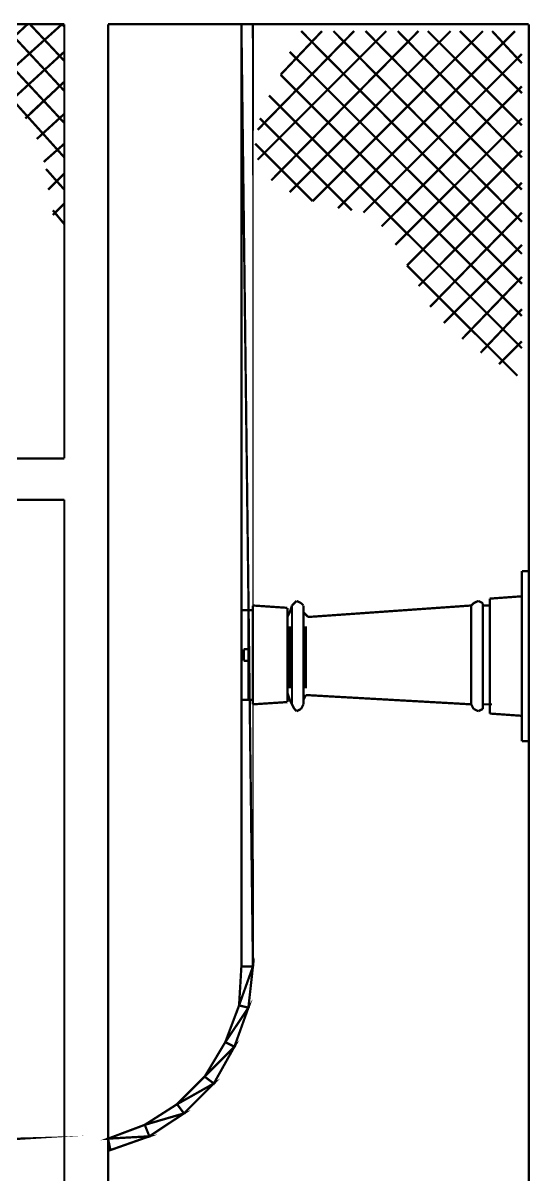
# Model space of a CAD drawing. Header units: metres. Extents: x -593 to 248, y 430 to 1024.
# Drawn here: x -251.92 to -242.57, y 600.28 to 621.52 of the extents above; entities that cross this region are included whole.
import ezdxf

# ---------------------------------------------------------------- set-up
doc = ezdxf.new("R2010")
doc.units = ezdxf.units.M
doc.header["$MEASUREMENT"] = 0
doc.layers.add('C00-00-00-BLACK', color=7, linetype='Continuous')
doc.layers.add('CFF-00-00', color=1, linetype='Continuous')

msp = doc.modelspace()

# ---------------------------------------------------------------- linework, layer by layer
at = {"layer": 'C00-00-00-BLACK', "const_width": 0.0423}
for points in [[(-251.155, 621.504), (-267.778, 621.504)], [(-253.02, 620.4), (-251.832, 621.504)], [(-251.155, 619.681), (-252.85, 621.504)], [(-252.47, 620.358), (-251.197, 621.504)], [(-251.155, 620.273), (-252.3, 621.504)], [(-251.155, 620.826), (-251.791, 621.504)], [(-251.155, 621.461), (-251.197, 621.504)], [(-251.155, 613.492), (-251.155, 621.504)], [(-242.588, 621.504), (-250.348, 621.504)], [(-250.348, 592.214), (-250.348, 621.504)], [(-247.889, 621.504), (-247.676, 621.504)], [(-245.81, 621.377), (-247.59, 619.554)], [(-245.217, 621.377), (-247.59, 619.003)], [(-244.622, 621.377), (-247.337, 618.623)], [(-246.402, 621.377), (-247.167, 620.57)], [(-244.03, 621.377), (-246.998, 618.407)], [(-242.715, 617.265), (-246.787, 621.377)], [(-243.434, 621.377), (-246.575, 618.238)], [(-242.715, 617.858), (-246.192, 621.377)], [(-242.842, 621.377), (-246.106, 618.111)], [(-242.715, 618.45), (-245.599, 621.377)], [(-242.715, 619.046), (-245.006, 621.377)], [(-242.715, 619.638), (-244.453, 621.377)], [(-242.715, 620.231), (-243.86, 621.377)], [(-242.715, 620.783), (-243.265, 621.377)], [(-242.588, 571.23), (-242.588, 621.504)], [(-252.128, 620.104), (-251.155, 620.995)], [(-242.715, 616.715), (-246.998, 620.995)], [(-242.715, 620.953), (-245.64, 618.027)], [(-242.715, 616.12), (-247.167, 620.57)], [(-251.155, 619.046), (-252.258, 620.273)], [(-251.875, 619.765), (-251.155, 620.443)], [(-251.791, 619.85), (-251.155, 620.443)], [(-242.715, 620.358), (-245.303, 617.773)], [(-242.715, 615.526), (-247.379, 620.188)], [(-251.663, 619.385), (-251.155, 619.85)], [(-245.853, 618.07), (-247.549, 619.765)], [(-242.715, 619.765), (-245.048, 617.434)], [(-251.536, 618.962), (-251.155, 619.299)], [(-246.575, 618.238), (-247.633, 619.299)], [(-242.715, 619.172), (-244.834, 617.053)], [(-251.155, 618.45), (-251.493, 618.833)], [(-251.452, 618.45), (-251.155, 618.749)], [(-242.715, 618.58), (-244.622, 616.672)], [(-251.366, 617.984), (-251.155, 618.197)], [(-251.155, 617.815), (-251.366, 618.07)], [(-242.715, 618.027), (-244.411, 616.288)], [(-242.715, 617.434), (-244.156, 615.992)], [(-242.799, 615.019), (-244.834, 617.053)], [(-242.715, 616.842), (-243.819, 615.696)], [(-242.715, 616.247), (-243.477, 615.442)], [(-242.715, 615.654), (-243.138, 615.23)], [(-251.155, 613.492), (-267.778, 613.492)], [(-251.155, 612.73), (-267.778, 612.73)], [(-251.155, 592.214), (-251.155, 612.73)], [(-242.715, 608.277), (-242.715, 611.415)], [(-242.588, 611.415), (-242.715, 611.415)], [(-242.715, 610.95), (-243.307, 610.907)], [(-247.676, 610.78), (-247.04, 610.737)], [(-247.676, 610.78), (-247.676, 608.957)], [(-247.04, 610.737), (-247.04, 608.999)], [(-246.956, 610.78), (-246.998, 610.653)], [(-246.914, 610.823), (-246.956, 610.78)], [(-246.956, 610.78), (-246.956, 608.957)], [(-246.871, 610.864), (-246.914, 610.823)], [(-246.787, 610.823), (-246.871, 610.864)], [(-246.744, 610.78), (-246.787, 610.823)], [(-246.744, 610.78), (-246.744, 610.653)], [(-246.744, 610.78), (-246.744, 608.957)], [(-243.649, 610.78), (-246.66, 610.568)], [(-243.607, 610.823), (-243.649, 610.78)], [(-243.649, 610.78), (-243.649, 608.957)], [(-243.52, 610.864), (-243.607, 610.823)], [(-243.434, 610.823), (-243.52, 610.864)], [(-243.434, 610.78), (-243.434, 610.823)], [(-243.434, 610.78), (-243.434, 608.957)], [(-243.307, 610.78), (-243.434, 610.78)], [(-243.307, 610.907), (-243.307, 608.787)], [(-247.676, 610.696), (-247.889, 610.696)], [(-247.889, 610.696), (-247.889, 609.042)], [(-247.889, 610.696), (-247.676, 610.696)], [(-247.76, 610.696), (-247.76, 609.042)], [(-246.998, 610.653), (-247.04, 610.568)], [(-246.744, 610.653), (-246.701, 610.611)], [(-246.701, 610.611), (-246.66, 610.568)], [(-246.998, 610.397), (-246.998, 609.253)], [(-246.701, 610.397), (-246.701, 609.253)], [(-247.845, 609.972), (-247.845, 609.931)], [(-247.76, 609.972), (-247.845, 609.972)], [(-247.845, 609.761), (-247.845, 609.972)], [(-247.845, 609.761), (-247.845, 609.931)], [(-247.845, 609.931), (-247.845, 609.761)], [(-247.845, 609.761), (-247.802, 609.761)], [(-247.76, 609.761), (-247.845, 609.761)], [(-247.676, 609.042), (-247.889, 609.042)], [(-247.889, 609.042), (-247.676, 609.042)], [(-247.676, 608.957), (-247.04, 608.999)], [(-246.998, 609.042), (-247.04, 609.169)], [(-246.956, 608.957), (-246.998, 609.042)], [(-246.744, 609.042), (-246.701, 609.126)], [(-246.744, 608.957), (-246.744, 609.042)], [(-246.701, 609.126), (-246.66, 609.126)], [(-243.649, 608.957), (-246.66, 609.126)], [(-246.956, 608.957), (-246.914, 608.873)], [(-246.914, 608.873), (-246.871, 608.83)], [(-246.871, 608.83), (-246.787, 608.873)], [(-246.787, 608.873), (-246.744, 608.957)], [(-243.649, 608.957), (-243.607, 608.873)], [(-243.607, 608.873), (-243.52, 608.83)], [(-243.52, 608.83), (-243.434, 608.873)], [(-243.434, 608.873), (-243.434, 608.957)], [(-243.307, 608.957), (-243.434, 608.957)], [(-243.307, 608.957), (-243.265, 608.957)], [(-242.715, 608.745), (-243.307, 608.787)], [(-242.588, 608.277), (-242.715, 608.277)]]:
    msp.add_lwpolyline(points, dxfattribs=at)
at = {"layer": 'CFF-00-00', "const_width": 0.0423}
for points in [[(-247.676, 604.123), (-247.889, 621.504), (-247.676, 621.504), (-247.676, 604.123)], [(-247.889, 604.123), (-247.676, 604.123), (-247.889, 621.504), (-247.889, 604.123)], [(-247.932, 603.403), (-247.676, 604.123), (-247.889, 604.123), (-247.932, 603.403)], [(-247.76, 603.361), (-247.932, 603.403), (-247.676, 604.123), (-247.76, 603.361)], [(-248.018, 602.641), (-248.186, 602.725), (-247.76, 603.361), (-248.018, 602.641)], [(-248.186, 602.725), (-247.76, 603.361), (-247.932, 603.403), (-248.186, 602.725)], [(-248.567, 602.089), (-248.018, 602.641), (-248.186, 602.725), (-248.567, 602.089)], [(-248.398, 601.962), (-248.567, 602.089), (-248.018, 602.641), (-248.398, 601.962)], [(-249.076, 601.58), (-248.398, 601.962), (-248.567, 602.089), (-249.076, 601.58)], [(-248.948, 601.411), (-249.076, 601.58), (-248.398, 601.962), (-248.948, 601.411)], [(-249.671, 601.2), (-248.948, 601.411), (-249.076, 601.58), (-249.671, 601.2)], [(-249.586, 600.988), (-249.671, 601.2), (-248.948, 601.411), (-249.586, 600.988)], [(-250.348, 600.945), (-249.586, 600.988), (-249.671, 601.2), (-250.348, 600.945)], [(-256.626, 600.818), (-256.626, 600.649), (-251.959, 600.945), (-256.626, 600.818)], [(-250.305, 600.734), (-250.348, 600.945), (-249.586, 600.988), (-250.305, 600.734)]]:
    msp.add_lwpolyline(points, close=True, dxfattribs=at)
at = {"layer": 'CFF-00-00'}
for points in [[(-247.889, 604.123), (-247.676, 604.123), (-247.889, 621.504), (-247.889, 604.123)], [(-247.676, 604.123), (-247.889, 621.504), (-247.676, 621.504), (-247.676, 604.123)], [(-247.76, 603.361), (-247.932, 603.403), (-247.676, 604.123), (-247.76, 603.361)], [(-247.932, 603.403), (-247.676, 604.123), (-247.889, 604.123), (-247.932, 603.403)], [(-248.186, 602.725), (-247.76, 603.361), (-247.932, 603.403), (-248.186, 602.725)], [(-248.018, 602.641), (-248.186, 602.725), (-247.76, 603.361), (-248.018, 602.641)], [(-248.567, 602.089), (-248.018, 602.641), (-248.186, 602.725), (-248.567, 602.089)], [(-248.398, 601.962), (-248.567, 602.089), (-248.018, 602.641), (-248.398, 601.962)], [(-249.076, 601.58), (-248.398, 601.962), (-248.567, 602.089), (-249.076, 601.58)], [(-248.948, 601.411), (-249.076, 601.58), (-248.398, 601.962), (-248.948, 601.411)], [(-249.671, 601.2), (-248.948, 601.411), (-249.076, 601.58), (-249.671, 601.2)], [(-249.586, 600.988), (-249.671, 601.2), (-248.948, 601.411), (-249.586, 600.988)], [(-250.348, 600.945), (-249.586, 600.988), (-249.671, 601.2), (-250.348, 600.945)], [(-250.305, 600.734), (-250.348, 600.945), (-249.586, 600.988), (-250.305, 600.734)]]:
    msp.add_lwpolyline(points, close=True, dxfattribs=at)

doc.saveas('drawing.dxf')
